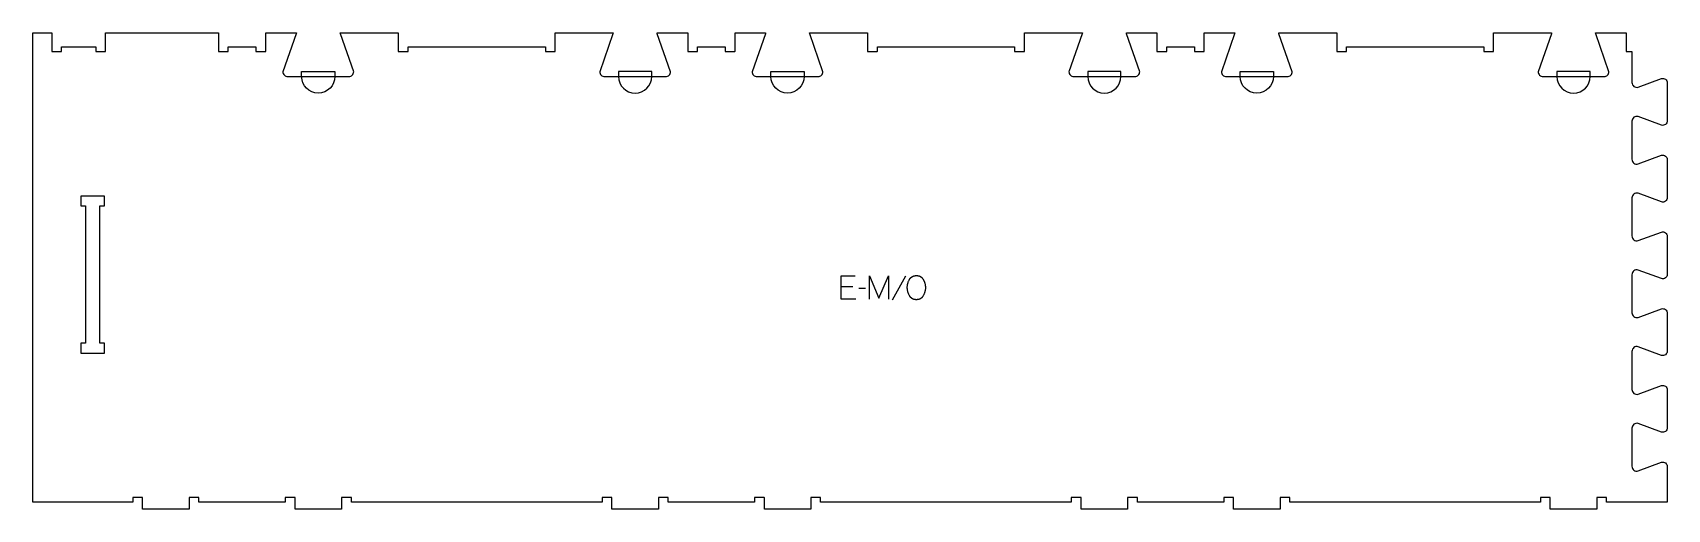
# Model space of a CAD drawing. Extents: x -1031 to 1059, y -298 to 310.
import ezdxf

# ---------------------------------------------------------------- set-up
doc = ezdxf.new("R2010")
doc.units = 0
for name, color, linetype in [('1_ANYTOOL_1MMDEEP_LABELS_S', 2, 'CONTINUOUS'), ('3_ANYTOOL_CUTTHROUGH_INSID', 4, 'CONTINUOUS'), ('4_ANYTOOL_CUTTHROUGH_OUTSI', 5, 'CONTINUOUS'), ('5_ANYTOOL_HALF_MILL_9MM_IN', 3, 'CONTINUOUS')]:
    doc.layers.add(name, color=color, linetype=linetype)

msp = doc.modelspace()

# ---------------------------------------------------------------- linework, layer by layer
at = {"layer": '1_ANYTOOL_1MMDEEP_LABELS_S'}
for p, q in [((17.7, -13.9), (3, -13.9)), ((34.2, -16.1), (25.4, -16.2)), ((85.2, -0.5), (68, -31.2))]:
    msp.add_line(p, q, dxfattribs=at)
msp.add_lwpolyline([(99.5, 0.3), (99.9, 0.3), (100.3, 0.3), (100.6, 0.3), (100.8, 0.3), (101, 0.2), (101.1, 0.2), (101.3, 0.2), (101.5, 0.2), (101.6, 0.1), (101.8, 0.1), (102, 0.1), (102.1, 0), (102.3, 0), (102.4, -0.1), (102.6, -0.1), (102.8, -0.2), (102.9, -0.2), (103.1, -0.3), (103.2, -0.4), (103.4, -0.4), (103.5, -0.5), (103.7, -0.6), (103.8, -0.6), (103.9, -0.7), (104.1, -0.8), (104.2, -0.9), (104.3, -1), (104.5, -1.1), (104.9, -1.3), (105.1, -1.5), (105.4, -1.7), (105.6, -1.9), (105.9, -2.1), (106.1, -2.4), (106.3, -2.6), (106.5, -2.8), (106.7, -3.1), (106.9, -3.3), (107.1, -3.5), (107.3, -3.8), (107.5, -4.1), (107.7, -4.3), (107.9, -4.6), (108.2, -5.2), (108.4, -5.5), (108.5, -5.8), (108.7, -6.1), (108.8, -6.4), (109, -6.7), (109.1, -7), (109.2, -7.3), (109.3, -7.6), (109.5, -7.9), (109.6, -8.2), (109.7, -8.6), (109.8, -8.9), (109.9, -9.2), (109.9, -9.6), (110.2, -10.6), (110.3, -11.3), (110.4, -11.9), (110.5, -12.6), (110.6, -13.2), (110.6, -13.9), (110.6, -14.5), (110.7, -15.2), (110.6, -15.8), (110.6, -16.4), (110.6, -17.1), (110.5, -17.7), (110.4, -18.4), (110.3, -19), (110.1, -19.6), (110, -20.3), (109.8, -20.9), (109.6, -21.5), (109.3, -22.2), (109.1, -22.8), (108.8, -23.5), (108.5, -24.1), (108.2, -24.7), (107.9, -25.4), (107.7, -25.7), (107.5, -26), (107.3, -26.3), (107.1, -26.6), (106.9, -26.8), (106.7, -27.1), (106.5, -27.4), (106.3, -27.6), (106.2, -27.7), (106.1, -27.8), (106, -28), (105.8, -28.1), (105.7, -28.2), (105.6, -28.3), (105.5, -28.4), (105.4, -28.5), (105.2, -28.6), (105.1, -28.7), (105, -28.8), (104.9, -28.9), (104.7, -28.9), (104.6, -29), (104.5, -29.1), (104.3, -29.2), (104.2, -29.3), (104, -29.4), (103.9, -29.4), (103.8, -29.5), (103.6, -29.6), (103.5, -29.6), (103.3, -29.7), (103.2, -29.8), (103, -29.8), (102.9, -29.9), (102.7, -29.9), (102.6, -30), (102.3, -30.1), (101.9, -30.2), (101.6, -30.2), (101.3, -30.3), (101, -30.3), (100.6, -30.4), (100.3, -30.4), (99.9, -30.5), (99.5, -30.5), (99.2, -30.5), (98.8, -30.5), (98.4, -30.5), (98, -30.4), (97.7, -30.4), (97.3, -30.3), (97, -30.3), (96.6, -30.2), (96.3, -30.1), (96, -30.1), (95.6, -30), (95.5, -29.9), (95.3, -29.9), (95.2, -29.8), (95, -29.7), (94.9, -29.7), (94.7, -29.6), (94.6, -29.5), (94.4, -29.5), (94.3, -29.4), (94.1, -29.3), (94, -29.3), (93.8, -29.2), (93.7, -29.1), (93.6, -29), (93.4, -28.9), (93.3, -28.8), (93.2, -28.7), (93, -28.6), (92.9, -28.5), (92.8, -28.4), (92.7, -28.3), (92.5, -28.2), (92.4, -28.1), (92.3, -28), (92.2, -27.9), (92, -27.8), (91.9, -27.7), (91.8, -27.6), (91.7, -27.4), (91.6, -27.3), (91.4, -27), (91.2, -26.8), (91, -26.5), (90.8, -26.2), (90.6, -25.9), (90.4, -25.6), (90.2, -25.3), (89.9, -24.6), (89.6, -24), (89.3, -23.3), (89, -22.7), (88.8, -22), (88.5, -21.4), (88.3, -20.7), (88.2, -20.1), (88, -19.4), (87.9, -18.8), (87.7, -18.1), (87.6, -17.5), (87.6, -16.8), (87.5, -16.2), (87.5, -15.5), (87.5, -14.9), (87.5, -14.2), (87.5, -13.5), (87.6, -12.8), (87.7, -12.1), (87.8, -11.5), (87.9, -10.8), (88, -10.1), (88.2, -9.5), (88.4, -8.8), (88.6, -8.2), (88.8, -7.6), (89.1, -6.9), (89.4, -6.3), (89.7, -5.7), (90, -5.1), (90.3, -4.5), (90.5, -4.2), (90.7, -3.9), (90.9, -3.6), (91.1, -3.4), (91.3, -3.1), (91.6, -2.9), (91.8, -2.6), (92, -2.4), (92.1, -2.3), (92.2, -2.2), (92.4, -2.1), (92.5, -1.9), (92.6, -1.8), (92.7, -1.7), (92.9, -1.6), (93, -1.5), (93.1, -1.5), (93.3, -1.4), (93.4, -1.3), (93.5, -1.2), (93.7, -1.1), (93.8, -1), (94, -0.9), (94.1, -0.9), (94.2, -0.8), (94.4, -0.7), (94.7, -0.6), (95, -0.5), (95.3, -0.3), (95.6, -0.2), (95.9, -0.1), (96.3, 0), (96.6, 0), (96.9, 0.1), (97.3, 0.2), (97.6, 0.2), (98, 0.3), (98.4, 0.3), (98.7, 0.3), (99.1, 0.3)], close=True, dxfattribs=at)
for points in [[(21.9, -30), (3, -30), (3, 0), (20.8, 0)], [(39.3, -30), (39.3, 0), (51.3, -28.4), (63.3, -0.1), (63.3, -30)]]:
    msp.add_lwpolyline(points, dxfattribs=at)
at = {"layer": '3_ANYTOOL_CUTTHROUGH_INSID'}
msp.add_lwpolyline([(-963.3, 89.4), (-963.3, -86.1), (-969.3, -86.1), (-969.3, -98.6), (-938.8, -98.6), (-938.8, -86.1), (-944.8, -86.1), (-944.8, 89.4), (-938.8, 89.4), (-938.8, 101.9), (-969.3, 101.9), (-969.3, 89.4)], close=True, dxfattribs=at)
at = {"layer": '4_ANYTOOL_CUTTHROUGH_OUTSI'}
msp.add_lwpolyline([(984.7, 260.7), (967.8, 309), (967.6, 310.4), (1006.7, 310.4), (1006.7, 286.7, 0.414214), (1006.9, 286.4), (1014.1, 286.4), (1014.1, 246.9, 0.502391), (1022.1, 240.9, 0.015611), (1022.1, 240.9), (1051.9, 251.9, -0.501976), (1059.3, 246.4), (1059.3, 197.9, -0.501977), (1051.9, 192.4), (1022.1, 203.4, 0.015604), (1022.1, 203.4, 0.502397), (1014.1, 197.4), (1014.1, 148.9, 0.502391), (1022.1, 142.9, 0.015611), (1022.1, 142.9), (1051.9, 153.9, -0.501976), (1059.3, 148.4), (1059.3, 99.9, -0.501977), (1051.9, 94.4), (1022.1, 105.4, 0.015604), (1022.1, 105.4, 0.502397), (1014.1, 99.4), (1014.1, 50.9, 0.502391), (1022.1, 44.9, 0.015611), (1022.1, 44.9), (1051.9, 55.9, -0.501976), (1059.3, 50.4), (1059.3, 1.9, -0.501977), (1051.9, -3.6), (1022.1, 7.4, 0.015604), (1022.1, 7.4, 0.502397), (1014.1, 1.4), (1014.1, -47.1, 0.502391), (1022.1, -53.1, 0.015611), (1022.1, -53.1), (1051.9, -42.1, -0.501976), (1059.3, -47.6), (1059.3, -96.1, -0.501977), (1051.9, -101.6), (1022.1, -90.6, 0.015604), (1022.1, -90.6, 0.502397), (1014.1, -96.6), (1014.1, -145.1, 0.502391), (1022.1, -151.1, 0.015611), (1022.1, -151.1), (1051.9, -140.1, -0.501976), (1059.3, -145.6), (1059.3, -194.1, -0.501977), (1051.9, -199.6), (1022.1, -188.6, 0.015604), (1022.1, -188.6, 0.502397), (1014.1, -194.6), (1014.1, -243.1, 0.502391), (1022.1, -249.1, 0.015611), (1022.1, -249.1), (1051.9, -238.1, -0.501976), (1059.3, -243.6), (1059.3, -289.1), (981.7, -289.1), (981.7, -283.3, 0.414214), (981.4, -283.1), (969.4, -283.1, 0.414214), (969.2, -283.3), (969.2, -298.1), (909.7, -298.1), (909.7, -283.3, 0.414214), (909.4, -283.1), (897.4, -283.1, 0.414214), (897.2, -283.3), (897.2, -289.1), (576.7, -289.1), (576.7, -283.3, 0.414214), (576.4, -283.1), (564.4, -283.1, 0.414214), (564.2, -283.3), (564.2, -298.1), (504.7, -298.1), (504.7, -283.3, 0.414214), (504.4, -283.1), (492.4, -283.1, 0.414214), (492.2, -283.3), (492.2, -289.1), (381.7, -289.1), (381.7, -283.3, 0.414214), (381.4, -283.1), (369.4, -283.1, 0.414214), (369.2, -283.3), (369.2, -298.1), (309.7, -298.1), (309.7, -283.3, 0.414214), (309.4, -283.1), (297.4, -283.1, 0.414214), (297.2, -283.3), (297.2, -289.1), (-23.3, -289.1), (-23.3, -283.3, 0.414214), (-23.6, -283.1), (-35.6, -283.1, 0.414214), (-35.8, -283.3), (-35.8, -298.1), (-95.3, -298.1), (-95.3, -283.3, 0.414214), (-95.6, -283.1), (-107.6, -283.1, 0.414214), (-107.8, -283.3), (-107.8, -289.1), (-218.3, -289.1), (-218.3, -283.3, 0.414214), (-218.6, -283.1), (-230.6, -283.1, 0.414214), (-230.8, -283.3), (-230.8, -298.1), (-290.3, -298.1), (-290.3, -283.3, 0.414214), (-290.6, -283.1), (-302.6, -283.1, 0.414214), (-302.8, -283.3), (-302.8, -289.1), (-623.3, -289.1), (-623.3, -283.3, 0.414214), (-623.6, -283.1), (-635.6, -283.1, 0.414214), (-635.8, -283.3), (-635.8, -298.1), (-695.3, -298.1), (-695.3, -283.3, 0.414214), (-695.6, -283.1), (-707.6, -283.1, 0.414214), (-707.8, -283.3), (-707.8, -289.1), (-818.3, -289.1), (-818.3, -283.3, 0.414214), (-818.6, -283.1), (-830.6, -283.1, 0.414214), (-830.8, -283.3), (-830.8, -298.1), (-890.3, -298.1), (-890.3, -283.3, 0.414214), (-890.6, -283.1), (-902.6, -283.1, 0.414214), (-902.8, -283.3), (-902.8, -289.1), (-1030.8, -289.1), (-1030.8, 310.4), (-1006.3, 310.4), (-1006.3, 286.7, 0.414214), (-1006.1, 286.4), (-994.1, 286.4, 0.414214), (-993.8, 286.7), (-993.8, 292.4), (-950.3, 292.4), (-950.3, 286.7, 0.414214), (-950.1, 286.4), (-938.1, 286.4, 0.414214), (-937.8, 286.7), (-937.8, 310.4), (-793.3, 310.4), (-793.3, 286.7, 0.414214), (-793.1, 286.4), (-781.1, 286.4, 0.414214), (-780.8, 286.7), (-780.8, 292.4), (-745.3, 292.4), (-745.3, 286.7, 0.414214), (-745.1, 286.4), (-733.1, 286.4, 0.414214), (-732.8, 286.7), (-732.8, 310.4), (-693.7, 310.4), (-694, 309), (-710.9, 260.7), (-710.9, 260.7, 0.414214), (-704.6, 254.4), (-626.6, 254.4, 0.414214), (-620.4, 260.7), (-620.4, 260.7), (-637.3, 309), (-637.5, 310.4), (-563.3, 310.4), (-563.3, 286.7, 0.414214), (-563.1, 286.4), (-551.1, 286.4, 0.414214), (-550.8, 286.7), (-550.8, 292.4), (-375.3, 292.4), (-375.3, 286.7, 0.414214), (-375.1, 286.4), (-363.1, 286.4, 0.414214), (-362.8, 286.7), (-362.8, 310.4), (-288.6, 310.4), (-288.9, 309), (-305.8, 260.7), (-305.8, 260.7, 0.414214), (-299.5, 254.4), (-221.5, 254.4, 0.414214), (-215.3, 260.7), (-215.3, 260.7), (-232.2, 309), (-232.4, 310.4), (-193.3, 310.4), (-193.3, 286.7, 0.414214), (-193.1, 286.4), (-181.1, 286.4, 0.414214), (-180.8, 286.7), (-180.8, 292.4), (-145.3, 292.4), (-145.3, 286.7, 0.414214), (-145.1, 286.4), (-133.1, 286.4, 0.414214), (-132.8, 286.7), (-132.8, 310.4), (-93.7, 310.4), (-94, 309), (-110.9, 260.7), (-110.9, 260.7, 0.414214), (-104.6, 254.4), (-26.6, 254.4, 0.414214), (-20.4, 260.7), (-20.4, 260.7), (-37.3, 309), (-37.5, 310.4), (36.7, 310.4), (36.7, 286.7, 0.414214), (36.9, 286.4), (48.9, 286.4, 0.414214), (49.2, 286.7), (49.2, 292.4), (224.7, 292.4), (224.7, 286.7, 0.414214), (224.9, 286.4), (236.9, 286.4, 0.414214), (237.2, 286.7), (237.2, 310.4), (311.4, 310.4), (311.1, 309), (294.2, 260.7), (294.2, 260.7, 0.414214), (300.5, 254.4), (378.5, 254.4, 0.414214), (384.7, 260.7), (384.7, 260.7), (367.8, 309), (367.6, 310.4), (406.7, 310.4), (406.7, 286.7, 0.414214), (406.9, 286.4), (418.9, 286.4, 0.414214), (419.2, 286.7), (419.2, 292.4), (454.7, 292.4), (454.7, 286.7, 0.414214), (454.9, 286.4), (466.9, 286.4, 0.414214), (467.2, 286.7), (467.2, 310.4), (506.3, 310.4), (506, 309), (489.1, 260.7), (489.1, 260.7, 0.414214), (495.4, 254.4), (573.4, 254.4, 0.414214), (579.6, 260.7), (579.6, 260.7), (562.7, 309), (562.5, 310.4), (636.7, 310.4), (636.7, 286.7, 0.414214), (636.9, 286.4), (648.9, 286.4, 0.414214), (649.2, 286.7), (649.2, 292.4), (824.7, 292.4), (824.7, 286.7, 0.414214), (824.9, 286.4), (836.9, 286.4, 0.414214), (837.2, 286.7), (837.2, 310.4), (911.4, 310.4), (911.1, 309), (894.2, 260.7), (894.2, 260.7, 0.414214), (900.5, 254.4), (978.5, 254.4, 0.414214), (984.7, 260.7)], format="xyb", close=True, dxfattribs=at)
at = {"layer": '5_ANYTOOL_HALF_MILL_9MM_IN'}
for points in [[(-644.4, 254.7, -1), (-686.9, 254.7), (-686.9, 260.9), (-644.4, 260.9)], [(-281.8, 254.7, 1), (-239.3, 254.7), (-239.3, 260.9), (-281.8, 260.9)], [(-44.4, 254.7, -1), (-86.9, 254.7), (-86.9, 260.9), (-44.4, 260.9)], [(318.2, 254.7, 1), (360.7, 254.7), (360.7, 260.9), (318.2, 260.9)], [(555.6, 254.7, -1), (513.1, 254.7), (513.1, 260.9), (555.6, 260.9)], [(918.2, 254.7, 1), (960.7, 254.7), (960.7, 260.9), (918.2, 260.9)]]:
    msp.add_lwpolyline(points, format="xyb", close=True, dxfattribs=at)

doc.saveas('drawing.dxf')
